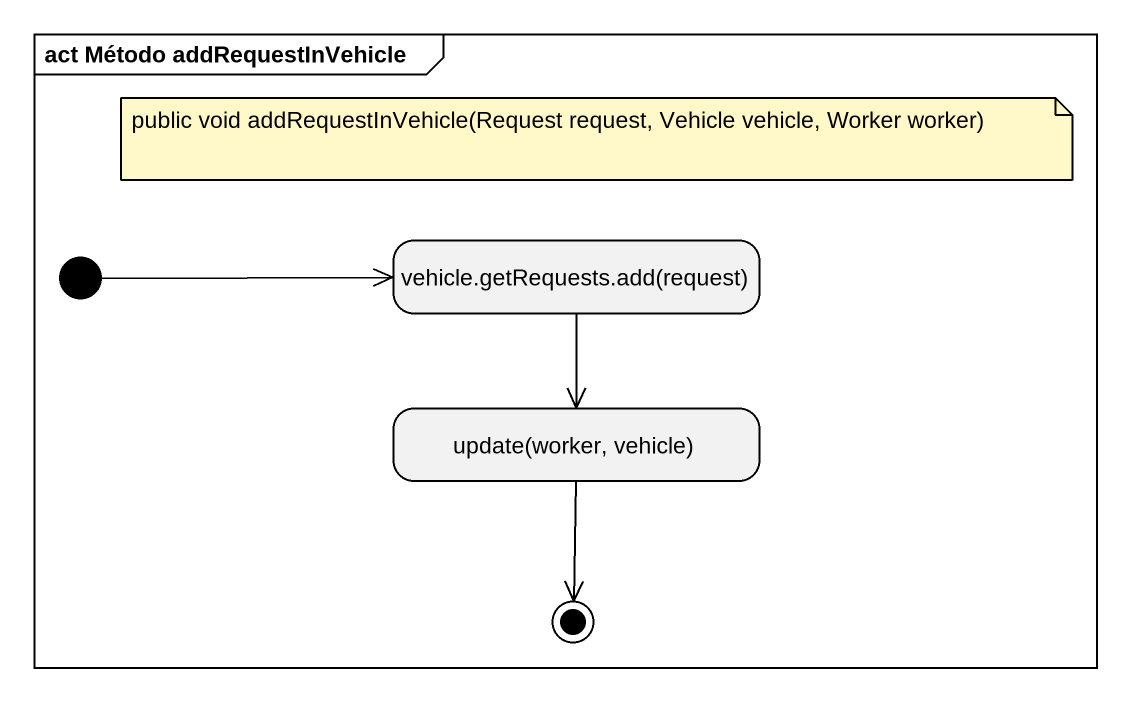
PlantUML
@startuml
mainframe act Método addRequestInVehicle
hide empty description
state "vehicle.getRequests.add(request)" as vehicle_getRequests_add
state "update(worker, vehicle)" as update_worker_vehicle
[*] -right-> vehicle_getRequests_add
vehicle_getRequests_add --> update_worker_vehicle
update_worker_vehicle --> [*]
note as N1
  public void addRequestInVehicle(Request request, Vehicle vehicle, Worker worker)
end note
@enduml
